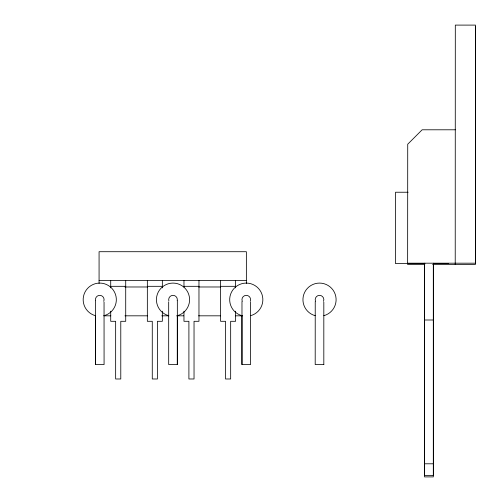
<?xml version="1.0" encoding="UTF-8"?>
<svg xmlns="http://www.w3.org/2000/svg" width="502" height="502" viewBox="0 0 502 502"><rect width="100%" height="100%" fill="white"/><g stroke="black" fill="none" stroke-linecap="round" stroke-linejoin="round"><path stroke-width="0.75" d="M455.314 129.792L422.144 129.792L407.724 144.212L407.637 264.485L424.799 264.485M408.113 192.235L395.52 192.235L395.52 263.619L424.987 263.619M407.724 263.186L475.501 263.186L475.501 25.1L455.314 25.1L455.226 264.485M433.239 263.619L448.543 263.619M432.598 264.485L475.413 264.485L475.413 26.399M99.076 280.549L246.369 280.549M110.716 286.316L125.713 286.316M147.343 286.316L162.341 286.316M183.97 286.316L198.968 286.316M220.598 286.316L235.595 286.316M124.929 286.981L147.651 286.981M198.579 286.981L220.516 286.981M103.776 315.821L110.829 315.821M124.929 315.821L147.651 315.821M161.757 315.821L168.804 315.821M176.641 315.821L183.694 315.821M198.579 315.821L220.516 315.821M235.4 315.821L242.453 315.821M424.598 320L433.395 320M95.43 315.639L95.43 364.565L104.077 364.565L104.046 302.11M241.945 315.639L241.945 364.565L250.592 364.565L250.561 302.11M323.853 364.565L315.2 364.565L315.237 301.558M424.598 463.792L433.395 463.792M433.395 263.186L433.395 475.601L424.598 475.601L424.598 263.186M433.308 264.485L433.308 476.9L424.51 476.9L424.51 264.485M323.815 302.11L323.815 364.565M246.369 283.404L246.369 251.709L99.076 251.709L99.076 283.404M241.977 301.558L241.977 364.565M235.595 280.549L235.595 287.872M235.595 311.196L235.595 321.299L230.663 321.299L230.663 378.985L225.53 378.985L225.53 321.299L220.598 321.299L220.598 280.549M198.968 280.549L198.968 321.299L194.036 321.299L194.036 378.985L188.903 378.985L188.903 321.299L183.97 321.299L183.97 311.196M183.97 280.549L183.97 287.125M177.338 300.855L177.338 364.565L168.685 364.565L168.685 301.89M177.3 315.614L177.3 364.565M162.341 280.549L162.341 287.872M162.341 311.196L162.341 321.299L157.408 321.299L157.408 378.985L152.275 378.985L152.275 321.299L147.343 321.299L147.343 280.549M125.713 280.549L125.713 321.299L120.781 321.299L120.781 378.985L115.648 378.985L115.648 321.299L110.716 321.299L110.716 311.196M110.716 280.549L110.716 287.872M95.462 300.547L95.462 364.565M241.977 315.689A16.585 16.585 0 0 1 232.683 290.156A16.585 16.585 0 0 1 259.854 290.156A16.585 16.585 0 0 1 250.561 315.689M242.278 301.338A4.323 4.323 0 0 1 246.256 295.345A4.323 4.323 0 0 1 250.272 301.313M315.231 315.689A16.585 16.585 0 0 1 305.944 290.156A16.585 16.585 0 0 1 333.108 290.156A16.585 16.585 0 0 1 323.815 315.689M315.532 301.338A4.323 4.323 0 0 1 319.51 295.345A4.323 4.323 0 0 1 323.526 301.313M95.462 315.689A16.585 16.585 0 0 1 86.168 290.156A16.585 16.585 0 0 1 113.339 290.156A16.585 16.585 0 0 1 104.046 315.689M95.468 300.252A4.323 4.323 0 0 1 100.306 295.377A4.323 4.323 0 0 1 103.757 301.313M168.722 315.689A16.585 16.585 0 0 1 159.429 290.156A16.585 16.585 0 0 1 186.593 290.156A16.585 16.585 0 0 1 177.306 315.689M168.86 300.899A4.323 4.323 0 0 1 172.901 295.345A4.323 4.323 0 0 1 177.219 300.679"/></g></svg>
